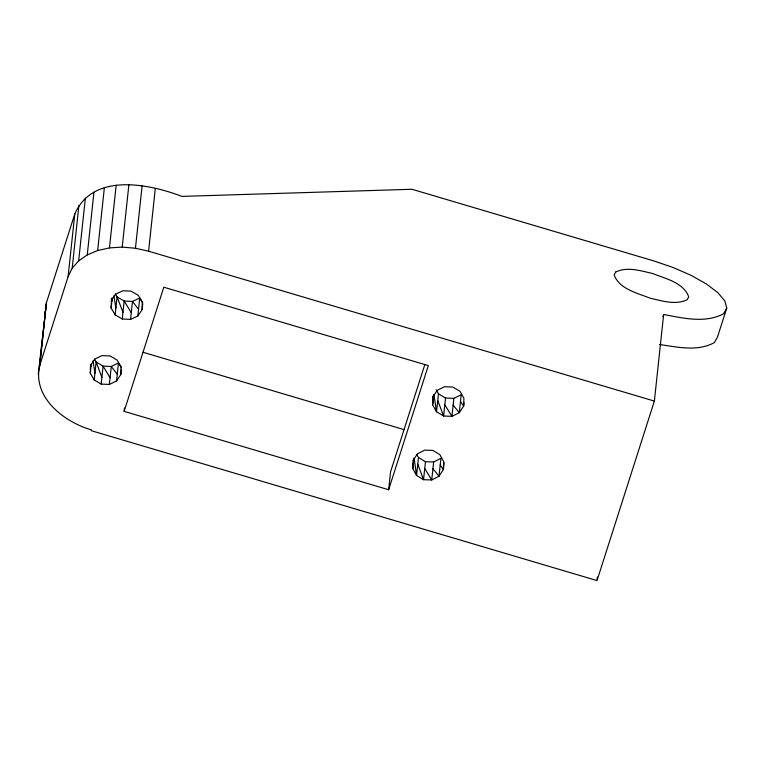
<?xml version="1.0" encoding="UTF-8"?>
<svg xmlns="http://www.w3.org/2000/svg" width="765" height="765" viewBox="0 0 765 765"><rect width="100%" height="100%" fill="white"/><g stroke="black" fill="none" stroke-linecap="round" stroke-linejoin="round"><path stroke-width="1.15" d="M142.701 304.049L142.099 309.653L137.824 315.993L130.557 319.407L122.247 318.995L115.152 314.845L111.126 308.075L111.527 298.283M142.099 309.653L142.271 302.079L138.255 295.319L131.14 291.169L122.849 290.748L115.572 294.162L111.288 300.521M90.289 373.167L90.509 365.536L94.784 359.091L101.994 355.591L110.16 355.955L117.141 360.086L121.042 366.875L120.813 374.515L116.548 380.951L109.357 384.451L101.162 384.097L94.2 379.966L90.289 373.167L91.245 364.197M413.76 458.321L412.756 468.476L416.581 475.476L423.542 479.693L431.737 479.971L439.005 476.26L443.365 469.557L444.092 462.796M111.843 301.362L112.015 299.01M91.006 366.445L91.188 364.092M433.267 395.821L432.588 404.809L436.528 411.771L443.624 416.007L451.933 416.342L459.277 412.718L463.647 406.1L464.011 402.725M413.549 458.331L412.756 468.476L413.836 458.35M726.75 308.104L723.566 313.803C705.148 323.538 683.04 318.154 663.647 314.472L654.371 401.09L597.016 580.578L91.236 430.676L91.484 429.882C64.031 422.051 31.881 397.178 39.818 365.173L46.474 302.567L74.798 213.932C92.948 172.431 148.63 183.667 181.927 196.395L411.981 189.271L653.836 260.932L673.248 267.54L691.168 275.39L706.391 283.958L717.857 292.66L724.809 300.894L726.75 308.104L717.551 336.887L714.367 342.577C697.584 351.89 677.35 347.052 659.411 344.489M38.25 374.42L46.474 302.567M39.512 366.827L46.216 304.145M39.818 365.173L68.085 276.72L74.798 213.932M68.085 276.72L72.187 268.219L78.891 205.527M72.187 268.219L78.652 260.884L85.345 198.192M78.652 260.884L87.248 254.908L93.942 192.216M87.248 254.908L97.652 250.528L104.346 187.836M94.2 379.966L96.122 361.988L94.449 359.072M97.652 250.528L109.462 247.898L116.165 185.207M101.162 384.097L103.084 366.129L96.122 361.988L101.879 377.384M111.126 308.075L112.206 297.987M109.462 247.898L122.218 247.114L128.922 184.422M115.152 314.845L117.074 296.868L115.343 293.97M109.357 384.451L111.279 366.483L118.47 362.973L121.53 367.802M122.247 318.995L124.169 301.028L117.074 296.868L122.964 312.283M116.548 380.951L118.47 362.973M120.813 374.515L121.291 370.04M654.371 401.09L148.592 251.188L135.443 248.233L142.137 185.541M130.557 319.407L132.479 301.439L139.737 298.015L142.816 302.93M124.131 411.35L163.806 287.21L428.324 365.603L388.649 489.743L124.131 411.35L124.494 407.974M137.824 315.993L139.737 298.015M148.592 251.188L155.295 188.506M388.649 489.743L390.571 471.766L424.833 364.561M416.858 454.506L418.503 457.508L416.581 475.476L414.123 458.369M418.503 457.508L425.464 461.725L423.542 479.693L417.786 464.221M433.669 394.683L432.588 404.809L432.837 396.968L437.207 390.341L444.542 386.717L452.87 387.071L459.947 391.278L463.906 398.249L463.647 406.1L460.482 401.462M436.193 389.815L438.45 393.803L436.528 411.771L433.965 394.692M432.942 468.716L439.005 476.26L440.927 458.292L433.659 461.993L431.737 479.971L424.747 468.438M438.45 393.803L445.536 398.03L443.624 416.007L437.733 400.516M453.138 405.087L459.277 412.718L461.199 394.75L453.855 398.364L451.933 416.342L444.819 404.752M597.14 579.411L597.389 577.078M662.939 316.681L663.647 314.472M413.062 460.568L417.432 453.846L424.68 450.136L432.894 450.432L439.837 454.63L443.681 461.63L443.365 469.557L440.21 465.005M425.464 461.725L433.659 461.993M445.536 398.03L453.855 398.364M122.218 247.114L135.443 248.233M142.912 352.235L403.872 429.576M138.542 309.27L132.479 301.439L124.169 301.028L131.274 312.694M117.265 374.228L111.279 366.483L103.084 366.129L110.074 377.738M113.928 295.739L115.869 308.123M93.053 360.831L94.917 373.243M44.953 311.728L45.183 313.86M615.71 272.034L614.123 274.855C619.287 289.189 637.465 293.1 650.24 298.226C662.06 300.884 675.6 305.388 687.161 299.708L688.739 296.887C683.575 282.553 665.407 278.642 652.622 273.516C640.812 270.848 627.262 266.354 615.71 272.034"/></g></svg>
